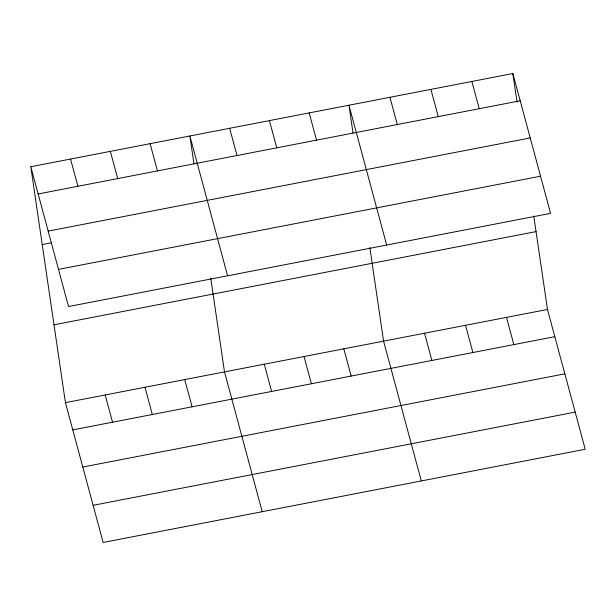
<?xml version="1.0" encoding="UTF-8"?>
<svg xmlns="http://www.w3.org/2000/svg" width="616" height="616" viewBox="0 0 616 616"><rect width="100%" height="100%" fill="white"/><g stroke="black" fill="none" stroke-linecap="round" stroke-linejoin="round"><path stroke-width="0.92" d="M30.8 166.736L512.851 73.543L550.573 213.352L68.522 306.545L30.8 166.736L65.427 402.648L103.149 542.457L585.2 449.264L547.478 309.455L533.749 215.931M38.146 193.971L520.204 100.778M48.171 231.123L530.23 137.93M42.227 244.59L51.474 242.796M58.497 269.392L540.555 176.199M54 324.801L536.051 231.608M65.427 402.648L547.478 309.455M72.773 429.891L554.823 336.69M82.798 467.036L564.849 373.843M93.124 505.312L575.175 412.119M471.879 81.466L479.225 108.701M506.506 317.379L513.852 344.614M430.907 89.382L438.253 116.624M465.527 325.302L472.88 352.537M389.928 97.305L397.282 124.54M424.555 333.225L431.901 360.46M386.679 245.037L348.956 105.228L353.037 133.033M421.305 480.95L383.575 341.141L369.854 247.617M309.186 112.913L316.532 140.155M343.813 348.833L351.159 376.068M269.415 120.605L276.769 147.84M304.042 356.518L311.388 383.76M229.645 128.29L236.998 155.532M264.272 364.21L271.618 391.445M227.604 275.791L189.874 135.982L193.955 163.787M262.224 511.703L224.501 371.895L210.772 278.37M150.112 143.667L157.457 170.909M184.731 379.587L192.084 406.822M110.341 151.359L117.687 178.594M144.96 387.272L152.314 414.514M70.571 159.044L77.916 186.286M105.19 394.964L112.543 422.199M512.851 73.543L517.07 102.271"/></g></svg>
